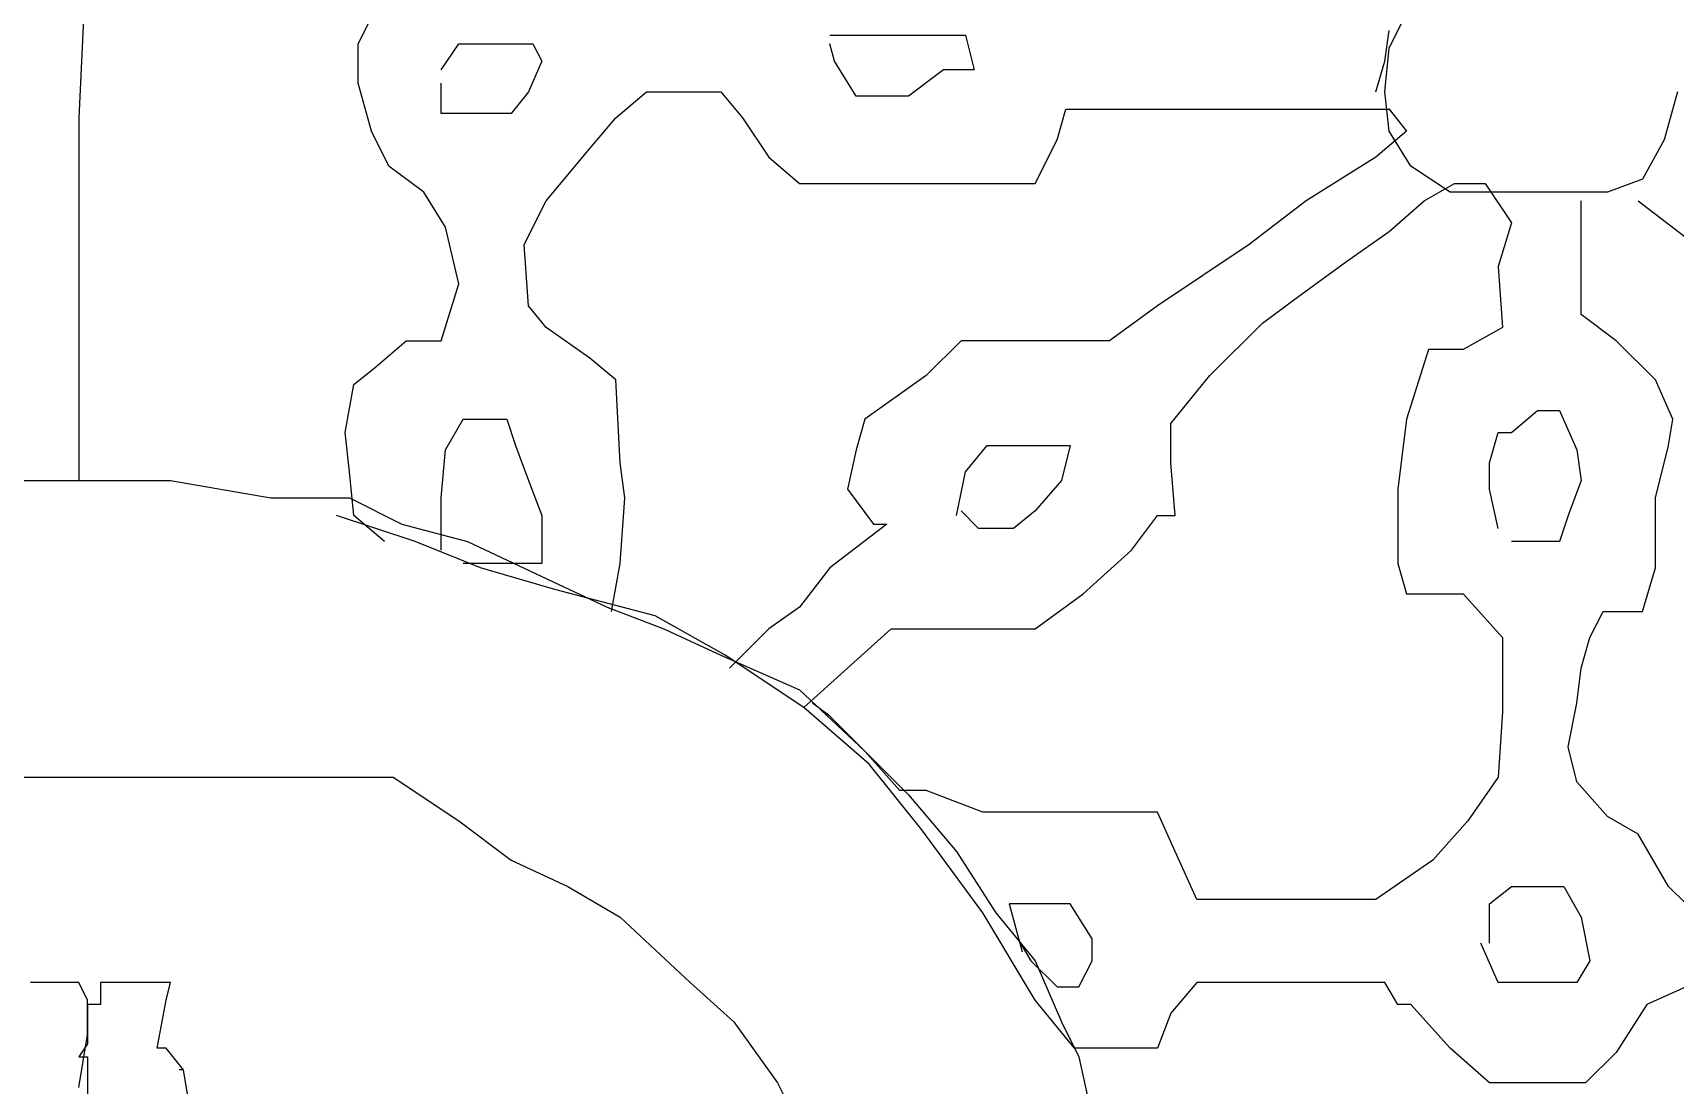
# Model space of a CAD drawing. Extents: x 747954 to 748544, y 4317181 to 4318208.
# Drawn here: x 747992.015 to 747995.775, y 4318042.795 to 4318045.205 of the extents above; entities that cross this region are included whole.
import ezdxf

# ---------------------------------------------------------------- set-up
doc = ezdxf.new("R2010")
doc.units = 0
doc.layers.get('0').update_dxf_attribs({"linetype": 'CONTINUOUS'})

msp = doc.modelspace()

# ---------------------------------------------------------------- linework, layer by layer
at = {"color": 0, "linetype": 'CONTINUOUS'}
for p, q in [((747992.14, 4318045.43), (747992.12, 4318045.01)), ((747992.14, 4318045.43), (747992.12, 4318045.01)), ((747992.76, 4318045.18), (747992.82, 4318045.3)), ((747992.76, 4318045.18), (747992.82, 4318045.3)), ((747995.12, 4318045.17), (747995.16, 4318045.25)), ((747995.12, 4318045.17), (747995.16, 4318045.25)), ((747992.76, 4318045.09), (747992.76, 4318045.18)), ((747992.76, 4318045.09), (747992.76, 4318045.18)), ((747992.95, 4318045.12), (747992.99, 4318045.18)), ((747992.95, 4318045.12), (747992.99, 4318045.18)), ((747992.99, 4318045.18), (747993.05, 4318045.18)), ((747992.99, 4318045.18), (747993.05, 4318045.18)), ((747993.05, 4318045.18), (747993.11, 4318045.18)), ((747993.05, 4318045.18), (747993.11, 4318045.18)), ((747993.11, 4318045.18), (747993.16, 4318045.18)), ((747993.11, 4318045.18), (747993.16, 4318045.18)), ((747993.16, 4318045.18), (747993.18, 4318045.14)), ((747993.16, 4318045.18), (747993.18, 4318045.14)), ((747993.84, 4318045.2), (747993.9, 4318045.2)), ((747993.84, 4318045.2), (747993.9, 4318045.2)), ((747993.85, 4318045.14), (747993.84, 4318045.18)), ((747993.85, 4318045.14), (747993.84, 4318045.18)), ((747993.9, 4318045.2), (747994, 4318045.2)), ((747993.9, 4318045.2), (747994, 4318045.2)), ((747994, 4318045.2), (747994.08, 4318045.2)), ((747994, 4318045.2), (747994.08, 4318045.2)), ((747994.08, 4318045.2), (747994.15, 4318045.2)), ((747994.08, 4318045.2), (747994.15, 4318045.2)), ((747994.15, 4318045.2), (747994.17, 4318045.12)), ((747994.15, 4318045.2), (747994.17, 4318045.12)), ((747995.11, 4318045.14), (747995.12, 4318045.21)), ((747995.11, 4318045.14), (747995.12, 4318045.21)), ((747993.18, 4318045.14), (747993.15, 4318045.07)), ((747993.18, 4318045.14), (747993.15, 4318045.07)), ((747993.9, 4318045.06), (747993.85, 4318045.14)), ((747993.9, 4318045.06), (747993.85, 4318045.14)), ((747995.09, 4318045.07), (747995.11, 4318045.14)), ((747995.09, 4318045.07), (747995.11, 4318045.14)), ((747995.11, 4318045.07), (747995.12, 4318045.17)), ((747995.11, 4318045.07), (747995.12, 4318045.17)), ((747994.1, 4318045.12), (747994.02, 4318045.06)), ((747994.1, 4318045.12), (747994.02, 4318045.06)), ((747994.17, 4318045.12), (747994.1, 4318045.12)), ((747994.17, 4318045.12), (747994.1, 4318045.12)), ((747992.79, 4318044.98), (747992.76, 4318045.09)), ((747992.79, 4318044.98), (747992.76, 4318045.09)), ((747992.95, 4318045.02), (747992.95, 4318045.09)), ((747992.95, 4318045.02), (747992.95, 4318045.09)), ((747993.15, 4318045.07), (747993.11, 4318045.02)), ((747993.15, 4318045.07), (747993.11, 4318045.02)), ((747993.35, 4318045.01), (747993.42, 4318045.07)), ((747993.35, 4318045.01), (747993.42, 4318045.07)), ((747993.42, 4318045.07), (747993.5, 4318045.07)), ((747993.42, 4318045.07), (747993.5, 4318045.07)), ((747993.5, 4318045.07), (747993.59, 4318045.07)), ((747993.5, 4318045.07), (747993.59, 4318045.07)), ((747993.59, 4318045.07), (747993.64, 4318045.01)), ((747993.59, 4318045.07), (747993.64, 4318045.01)), ((747995.12, 4318044.98), (747995.11, 4318045.07)), ((747995.12, 4318044.98), (747995.11, 4318045.07)), ((747995.78, 4318045.07), (747995.75, 4318044.96)), ((747995.78, 4318045.07), (747995.75, 4318044.96)), ((747993.94, 4318045.06), (747993.9, 4318045.06)), ((747993.94, 4318045.06), (747993.9, 4318045.06)), ((747994.02, 4318045.06), (747993.94, 4318045.06)), ((747994.02, 4318045.06), (747993.94, 4318045.06)), ((747994.36, 4318044.96), (747994.38, 4318045.03)), ((747994.36, 4318044.96), (747994.38, 4318045.03)), ((747994.38, 4318045.03), (747994.49, 4318045.03)), ((747994.38, 4318045.03), (747994.49, 4318045.03)), ((747994.49, 4318045.03), (747994.67, 4318045.03)), ((747994.49, 4318045.03), (747994.67, 4318045.03)), ((747994.67, 4318045.03), (747994.81, 4318045.03)), ((747994.67, 4318045.03), (747994.81, 4318045.03)), ((747994.81, 4318045.03), (747994.97, 4318045.03)), ((747994.81, 4318045.03), (747994.97, 4318045.03)), ((747994.97, 4318045.03), (747995.05, 4318045.03)), ((747994.97, 4318045.03), (747995.05, 4318045.03)), ((747995.05, 4318045.03), (747995.12, 4318045.03)), ((747995.05, 4318045.03), (747995.12, 4318045.03)), ((747995.12, 4318045.03), (747995.16, 4318044.98)), ((747995.12, 4318045.03), (747995.16, 4318044.98)), ((747992.12, 4318045.01), (747992.12, 4318044.56)), ((747992.12, 4318045.01), (747992.12, 4318044.56)), ((747993.01, 4318045.02), (747992.95, 4318045.02)), ((747993.01, 4318045.02), (747992.95, 4318045.02)), ((747993.06, 4318045.02), (747993.01, 4318045.02)), ((747993.06, 4318045.02), (747993.01, 4318045.02)), ((747993.11, 4318045.02), (747993.06, 4318045.02)), ((747993.11, 4318045.02), (747993.06, 4318045.02)), ((747993.29, 4318044.94), (747993.35, 4318045.01)), ((747993.29, 4318044.94), (747993.35, 4318045.01)), ((747993.64, 4318045.01), (747993.7, 4318044.92)), ((747993.64, 4318045.01), (747993.7, 4318044.92)), ((747992.83, 4318044.9), (747992.79, 4318044.98)), ((747992.83, 4318044.9), (747992.79, 4318044.98)), ((747994.31, 4318044.86), (747994.36, 4318044.96)), ((747994.31, 4318044.86), (747994.36, 4318044.96)), ((747995.16, 4318044.98), (747995.09, 4318044.92)), ((747995.16, 4318044.98), (747995.09, 4318044.92)), ((747995.17, 4318044.9), (747995.12, 4318044.98)), ((747995.17, 4318044.9), (747995.12, 4318044.98)), ((747995.75, 4318044.96), (747995.7, 4318044.87)), ((747995.75, 4318044.96), (747995.7, 4318044.87)), ((747993.19, 4318044.82), (747993.29, 4318044.94)), ((747993.19, 4318044.82), (747993.29, 4318044.94)), ((747993.7, 4318044.92), (747993.77, 4318044.86)), ((747993.7, 4318044.92), (747993.77, 4318044.86)), ((747995.09, 4318044.92), (747994.93, 4318044.82)), ((747995.09, 4318044.92), (747994.93, 4318044.82)), ((747992.91, 4318044.84), (747992.83, 4318044.9)), ((747992.91, 4318044.84), (747992.83, 4318044.9)), ((747995.26, 4318044.84), (747995.17, 4318044.9)), ((747995.26, 4318044.84), (747995.17, 4318044.9)), ((747992.96, 4318044.76), (747992.91, 4318044.84)), ((747992.96, 4318044.76), (747992.91, 4318044.84)), ((747993.77, 4318044.86), (747993.9, 4318044.86)), ((747993.77, 4318044.86), (747993.9, 4318044.86)), ((747993.9, 4318044.86), (747994.05, 4318044.86)), ((747993.9, 4318044.86), (747994.05, 4318044.86)), ((747994.05, 4318044.86), (747994.18, 4318044.86)), ((747994.05, 4318044.86), (747994.18, 4318044.86)), ((747994.18, 4318044.86), (747994.27, 4318044.86)), ((747994.18, 4318044.86), (747994.27, 4318044.86)), ((747994.27, 4318044.86), (747994.31, 4318044.86)), ((747994.27, 4318044.86), (747994.31, 4318044.86)), ((747995.2, 4318044.82), (747995.27, 4318044.86)), ((747995.2, 4318044.82), (747995.27, 4318044.86)), ((747995.38, 4318044.84), (747995.26, 4318044.84)), ((747995.38, 4318044.84), (747995.26, 4318044.84)), ((747995.27, 4318044.86), (747995.34, 4318044.86)), ((747995.27, 4318044.86), (747995.34, 4318044.86)), ((747995.34, 4318044.86), (747995.4, 4318044.77)), ((747995.34, 4318044.86), (747995.4, 4318044.77)), ((747995.46, 4318044.84), (747995.38, 4318044.84)), ((747995.46, 4318044.84), (747995.38, 4318044.84)), ((747995.53, 4318044.84), (747995.46, 4318044.84)), ((747995.53, 4318044.84), (747995.46, 4318044.84)), ((747995.62, 4318044.84), (747995.53, 4318044.84)), ((747995.62, 4318044.84), (747995.53, 4318044.84)), ((747995.7, 4318044.87), (747995.62, 4318044.84)), ((747995.7, 4318044.87), (747995.62, 4318044.84)), ((747993.14, 4318044.72), (747993.19, 4318044.82)), ((747993.14, 4318044.72), (747993.19, 4318044.82)), ((747994.93, 4318044.82), (747994.8, 4318044.72)), ((747994.93, 4318044.82), (747994.8, 4318044.72)), ((747995.12, 4318044.75), (747995.2, 4318044.82)), ((747995.12, 4318044.75), (747995.2, 4318044.82)), ((747995.56, 4318044.74), (747995.56, 4318044.82)), ((747995.56, 4318044.74), (747995.56, 4318044.82)), ((747995.69, 4318044.82), (747995.86, 4318044.69)), ((747995.69, 4318044.82), (747995.86, 4318044.69)), ((747995.4, 4318044.77), (747995.37, 4318044.67)), ((747995.4, 4318044.77), (747995.37, 4318044.67)), ((747992.99, 4318044.63), (747992.96, 4318044.76)), ((747992.99, 4318044.63), (747992.96, 4318044.76)), ((747995.02, 4318044.68), (747995.12, 4318044.75)), ((747995.02, 4318044.68), (747995.12, 4318044.75)), ((747995.56, 4318044.63), (747995.56, 4318044.74)), ((747995.56, 4318044.63), (747995.56, 4318044.74)), ((747993.15, 4318044.58), (747993.14, 4318044.72)), ((747993.15, 4318044.58), (747993.14, 4318044.72)), ((747994.8, 4318044.72), (747994.59, 4318044.58)), ((747994.8, 4318044.72), (747994.59, 4318044.58)), ((747994.91, 4318044.6), (747995.02, 4318044.68)), ((747994.91, 4318044.6), (747995.02, 4318044.68)), ((747995.37, 4318044.67), (747995.38, 4318044.53)), ((747995.37, 4318044.67), (747995.38, 4318044.53)), ((747992.95, 4318044.5), (747992.99, 4318044.63)), ((747992.95, 4318044.5), (747992.99, 4318044.63)), ((747995.56, 4318044.56), (747995.56, 4318044.63)), ((747995.56, 4318044.56), (747995.56, 4318044.63)), ((747993.19, 4318044.53), (747993.15, 4318044.58)), ((747993.19, 4318044.53), (747993.15, 4318044.58)), ((747994.59, 4318044.58), (747994.48, 4318044.5)), ((747994.59, 4318044.58), (747994.48, 4318044.5)), ((747994.83, 4318044.54), (747994.91, 4318044.6)), ((747994.83, 4318044.54), (747994.91, 4318044.6)), ((747992.12, 4318044.56), (747992.12, 4318044.31)), ((747992.12, 4318044.56), (747992.12, 4318044.31)), ((747994.71, 4318044.42), (747994.83, 4318044.54)), ((747994.71, 4318044.42), (747994.83, 4318044.54)), ((747995.64, 4318044.5), (747995.56, 4318044.56)), ((747995.64, 4318044.5), (747995.56, 4318044.56)), ((747992.8, 4318044.44), (747992.87, 4318044.5)), ((747992.8, 4318044.44), (747992.87, 4318044.5)), ((747992.87, 4318044.5), (747992.95, 4318044.5)), ((747992.87, 4318044.5), (747992.95, 4318044.5)), ((747993.29, 4318044.46), (747993.19, 4318044.53)), ((747993.29, 4318044.46), (747993.19, 4318044.53)), ((747994.14, 4318044.5), (747994.06, 4318044.42)), ((747994.14, 4318044.5), (747994.06, 4318044.42)), ((747994.24, 4318044.5), (747994.14, 4318044.5)), ((747994.24, 4318044.5), (747994.14, 4318044.5)), ((747994.31, 4318044.5), (747994.24, 4318044.5)), ((747994.31, 4318044.5), (747994.24, 4318044.5)), ((747994.42, 4318044.5), (747994.31, 4318044.5)), ((747994.42, 4318044.5), (747994.31, 4318044.5)), ((747994.48, 4318044.5), (747994.42, 4318044.5)), ((747994.48, 4318044.5), (747994.42, 4318044.5)), ((747995.38, 4318044.53), (747995.29, 4318044.48)), ((747995.38, 4318044.53), (747995.29, 4318044.48)), ((747995.73, 4318044.41), (747995.64, 4318044.5)), ((747995.73, 4318044.41), (747995.64, 4318044.5)), ((747995.21, 4318044.48), (747995.16, 4318044.32)), ((747995.21, 4318044.48), (747995.16, 4318044.32)), ((747995.29, 4318044.48), (747995.21, 4318044.48)), ((747995.29, 4318044.48), (747995.21, 4318044.48)), ((747992.75, 4318044.4), (747992.8, 4318044.44)), ((747992.75, 4318044.4), (747992.8, 4318044.44)), ((747993.35, 4318044.41), (747993.29, 4318044.46)), ((747993.35, 4318044.41), (747993.29, 4318044.46)), ((747992.73, 4318044.29), (747992.75, 4318044.4)), ((747992.73, 4318044.29), (747992.75, 4318044.4)), ((747993.36, 4318044.22), (747993.35, 4318044.41)), ((747993.36, 4318044.22), (747993.35, 4318044.41)), ((747994.06, 4318044.42), (747993.92, 4318044.32)), ((747994.06, 4318044.42), (747993.92, 4318044.32)), ((747994.62, 4318044.31), (747994.71, 4318044.42)), ((747994.62, 4318044.31), (747994.71, 4318044.42)), ((747995.77, 4318044.32), (747995.73, 4318044.41)), ((747995.77, 4318044.32), (747995.73, 4318044.41)), ((747992.96, 4318044.25), (747993, 4318044.32)), ((747992.96, 4318044.25), (747993, 4318044.32)), ((747993, 4318044.32), (747993.05, 4318044.32)), ((747993, 4318044.32), (747993.05, 4318044.32)), ((747993.05, 4318044.32), (747993.1, 4318044.32)), ((747993.05, 4318044.32), (747993.1, 4318044.32)), ((747993.1, 4318044.32), (747993.12, 4318044.26)), ((747993.1, 4318044.32), (747993.12, 4318044.26)), ((747993.92, 4318044.32), (747993.9, 4318044.25)), ((747993.92, 4318044.32), (747993.9, 4318044.25)), ((747995.16, 4318044.32), (747995.14, 4318044.16)), ((747995.16, 4318044.32), (747995.14, 4318044.16)), ((747995.4, 4318044.29), (747995.46, 4318044.34)), ((747995.4, 4318044.29), (747995.46, 4318044.34)), ((747995.46, 4318044.34), (747995.51, 4318044.34)), ((747995.46, 4318044.34), (747995.51, 4318044.34)), ((747995.51, 4318044.34), (747995.55, 4318044.25)), ((747995.51, 4318044.34), (747995.55, 4318044.25)), ((747995.76, 4318044.26), (747995.77, 4318044.32)), ((747995.76, 4318044.26), (747995.77, 4318044.32)), ((747992.12, 4318044.31), (747992.12, 4318044.18)), ((747992.12, 4318044.31), (747992.12, 4318044.18)), ((747992.74, 4318044.2), (747992.73, 4318044.29)), ((747992.74, 4318044.2), (747992.73, 4318044.29)), ((747994.62, 4318044.22), (747994.62, 4318044.31)), ((747994.62, 4318044.22), (747994.62, 4318044.31)), ((747995.35, 4318044.22), (747995.37, 4318044.29)), ((747995.35, 4318044.22), (747995.37, 4318044.29)), ((747995.37, 4318044.29), (747995.4, 4318044.29)), ((747995.37, 4318044.29), (747995.4, 4318044.29)), ((747992.95, 4318044.14), (747992.96, 4318044.25)), ((747992.95, 4318044.14), (747992.96, 4318044.25)), ((747993.12, 4318044.26), (747993.15, 4318044.18)), ((747993.12, 4318044.26), (747993.15, 4318044.18)), ((747993.9, 4318044.25), (747993.88, 4318044.16)), ((747993.9, 4318044.25), (747993.88, 4318044.16)), ((747994.15, 4318044.2), (747994.2, 4318044.26)), ((747994.15, 4318044.2), (747994.2, 4318044.26)), ((747994.2, 4318044.26), (747994.28, 4318044.26)), ((747994.2, 4318044.26), (747994.28, 4318044.26)), ((747994.28, 4318044.26), (747994.34, 4318044.26)), ((747994.28, 4318044.26), (747994.34, 4318044.26)), ((747994.34, 4318044.26), (747994.39, 4318044.26)), ((747994.34, 4318044.26), (747994.39, 4318044.26)), ((747994.39, 4318044.26), (747994.37, 4318044.18)), ((747994.39, 4318044.26), (747994.37, 4318044.18)), ((747995.55, 4318044.25), (747995.56, 4318044.18)), ((747995.55, 4318044.25), (747995.56, 4318044.18)), ((747995.73, 4318044.14), (747995.76, 4318044.26)), ((747995.73, 4318044.14), (747995.76, 4318044.26)), ((747992.75, 4318044.1), (747992.74, 4318044.2)), ((747992.75, 4318044.1), (747992.74, 4318044.2)), ((747993.37, 4318044.14), (747993.36, 4318044.22)), ((747993.37, 4318044.14), (747993.36, 4318044.22)), ((747994.13, 4318044.1), (747994.15, 4318044.2)), ((747994.13, 4318044.1), (747994.15, 4318044.2)), ((747994.63, 4318044.1), (747994.62, 4318044.22)), ((747994.63, 4318044.1), (747994.62, 4318044.22)), ((747995.35, 4318044.16), (747995.35, 4318044.22)), ((747995.35, 4318044.16), (747995.35, 4318044.22)), ((747991.92, 4318044.18), (747992.06, 4318044.18)), ((747991.92, 4318044.18), (747992.06, 4318044.18)), ((747992.06, 4318044.18), (747992.14, 4318044.18)), ((747992.06, 4318044.18), (747992.14, 4318044.18)), ((747992.14, 4318044.18), (747992.33, 4318044.18)), ((747992.14, 4318044.18), (747992.33, 4318044.18)), ((747992.33, 4318044.18), (747992.56, 4318044.14)), ((747992.33, 4318044.18), (747992.56, 4318044.14)), ((747993.15, 4318044.18), (747993.18, 4318044.1)), ((747993.15, 4318044.18), (747993.18, 4318044.1)), ((747994.37, 4318044.18), (747994.31, 4318044.11)), ((747994.37, 4318044.18), (747994.31, 4318044.11)), ((747995.56, 4318044.18), (747995.53, 4318044.1)), ((747995.56, 4318044.18), (747995.53, 4318044.1)), ((747992.56, 4318044.14), (747992.74, 4318044.14)), ((747992.56, 4318044.14), (747992.74, 4318044.14)), ((747992.74, 4318044.14), (747992.86, 4318044.08)), ((747992.74, 4318044.14), (747992.86, 4318044.08)), ((747992.95, 4318044.02), (747992.95, 4318044.14)), ((747992.95, 4318044.02), (747992.95, 4318044.14)), ((747993.36, 4318043.99), (747993.37, 4318044.14)), ((747993.36, 4318043.99), (747993.37, 4318044.14)), ((747993.88, 4318044.16), (747993.94, 4318044.08)), ((747993.88, 4318044.16), (747993.94, 4318044.08)), ((747995.14, 4318044.16), (747995.14, 4318043.99)), ((747995.14, 4318044.16), (747995.14, 4318043.99)), ((747995.37, 4318044.07), (747995.35, 4318044.16)), ((747995.37, 4318044.07), (747995.35, 4318044.16)), ((747995.73, 4318043.98), (747995.73, 4318044.14)), ((747995.73, 4318043.98), (747995.73, 4318044.14)), ((747992.89, 4318044.04), (747992.71, 4318044.1)), ((747992.89, 4318044.04), (747992.71, 4318044.1)), ((747992.82, 4318044.04), (747992.75, 4318044.1)), ((747992.82, 4318044.04), (747992.75, 4318044.1)), ((747993.18, 4318044.1), (747993.18, 4318043.99)), ((747993.18, 4318044.1), (747993.18, 4318043.99)), ((747994.18, 4318044.07), (747994.14, 4318044.11)), ((747994.18, 4318044.07), (747994.14, 4318044.11)), ((747994.31, 4318044.11), (747994.26, 4318044.07)), ((747994.31, 4318044.11), (747994.26, 4318044.07)), ((747994.53, 4318044.02), (747994.59, 4318044.1)), ((747994.53, 4318044.02), (747994.59, 4318044.1)), ((747994.59, 4318044.1), (747994.63, 4318044.1)), ((747994.59, 4318044.1), (747994.63, 4318044.1)), ((747995.53, 4318044.1), (747995.51, 4318044.04)), ((747995.53, 4318044.1), (747995.51, 4318044.04)), ((747992.86, 4318044.08), (747993.01, 4318044.04)), ((747992.86, 4318044.08), (747993.01, 4318044.04)), ((747993.97, 4318044.08), (747993.84, 4318043.98)), ((747993.97, 4318044.08), (747993.84, 4318043.98)), ((747993.94, 4318044.08), (747993.97, 4318044.08)), ((747993.94, 4318044.08), (747993.97, 4318044.08)), ((747994.2, 4318044.07), (747994.18, 4318044.07)), ((747994.2, 4318044.07), (747994.18, 4318044.07)), ((747994.26, 4318044.07), (747994.2, 4318044.07)), ((747994.26, 4318044.07), (747994.2, 4318044.07)), ((747993.04, 4318043.98), (747992.89, 4318044.04)), ((747993.04, 4318043.98), (747992.89, 4318044.04)), ((747993.01, 4318044.04), (747993.18, 4318043.96)), ((747993.01, 4318044.04), (747993.18, 4318043.96)), ((747994.42, 4318043.92), (747994.53, 4318044.02)), ((747994.42, 4318043.92), (747994.53, 4318044.02)), ((747995.46, 4318044.04), (747995.4, 4318044.04)), ((747995.46, 4318044.04), (747995.4, 4318044.04)), ((747995.51, 4318044.04), (747995.46, 4318044.04)), ((747995.51, 4318044.04), (747995.46, 4318044.04)), ((747993.09, 4318043.99), (747993, 4318043.99)), ((747993.09, 4318043.99), (747993, 4318043.99)), ((747993.21, 4318043.93), (747993.04, 4318043.98)), ((747993.21, 4318043.93), (747993.04, 4318043.98)), ((747993.13, 4318043.99), (747993.09, 4318043.99)), ((747993.13, 4318043.99), (747993.09, 4318043.99)), ((747993.18, 4318043.99), (747993.13, 4318043.99)), ((747993.18, 4318043.99), (747993.13, 4318043.99)), ((747993.34, 4318043.88), (747993.36, 4318043.99)), ((747993.34, 4318043.88), (747993.36, 4318043.99)), ((747993.84, 4318043.98), (747993.77, 4318043.89)), ((747993.84, 4318043.98), (747993.77, 4318043.89)), ((747995.14, 4318043.99), (747995.16, 4318043.92)), ((747995.14, 4318043.99), (747995.16, 4318043.92)), ((747995.7, 4318043.88), (747995.73, 4318043.98)), ((747995.7, 4318043.88), (747995.73, 4318043.98)), ((747993.18, 4318043.96), (747993.33, 4318043.89)), ((747993.18, 4318043.96), (747993.33, 4318043.89)), ((747993.44, 4318043.87), (747993.21, 4318043.93)), ((747993.44, 4318043.87), (747993.21, 4318043.93)), ((747994.31, 4318043.84), (747994.42, 4318043.92)), ((747994.31, 4318043.84), (747994.42, 4318043.92)), ((747995.16, 4318043.92), (747995.2, 4318043.92)), ((747995.16, 4318043.92), (747995.2, 4318043.92)), ((747995.2, 4318043.92), (747995.29, 4318043.92)), ((747995.2, 4318043.92), (747995.29, 4318043.92)), ((747995.29, 4318043.92), (747995.38, 4318043.82)), ((747995.29, 4318043.92), (747995.38, 4318043.82)), ((747993.33, 4318043.89), (747993.46, 4318043.84)), ((747993.33, 4318043.89), (747993.46, 4318043.84)), ((747993.6, 4318043.78), (747993.44, 4318043.87)), ((747993.6, 4318043.78), (747993.44, 4318043.87)), ((747993.77, 4318043.89), (747993.7, 4318043.84)), ((747993.77, 4318043.89), (747993.7, 4318043.84)), ((747995.58, 4318043.82), (747995.61, 4318043.88)), ((747995.58, 4318043.82), (747995.61, 4318043.88)), ((747995.61, 4318043.88), (747995.7, 4318043.88)), ((747995.61, 4318043.88), (747995.7, 4318043.88)), ((747993.46, 4318043.84), (747993.59, 4318043.78)), ((747993.46, 4318043.84), (747993.59, 4318043.78)), ((747993.7, 4318043.84), (747993.61, 4318043.75)), ((747993.7, 4318043.84), (747993.61, 4318043.75)), ((747993.88, 4318043.75), (747993.98, 4318043.84)), ((747993.88, 4318043.75), (747993.98, 4318043.84)), ((747993.98, 4318043.84), (747994, 4318043.84)), ((747993.98, 4318043.84), (747994, 4318043.84)), ((747994, 4318043.84), (747994.11, 4318043.84)), ((747994, 4318043.84), (747994.11, 4318043.84)), ((747994.11, 4318043.84), (747994.17, 4318043.84)), ((747994.11, 4318043.84), (747994.17, 4318043.84)), ((747994.17, 4318043.84), (747994.31, 4318043.84)), ((747994.17, 4318043.84), (747994.31, 4318043.84)), ((747995.38, 4318043.82), (747995.38, 4318043.65)), ((747995.38, 4318043.82), (747995.38, 4318043.65)), ((747995.56, 4318043.75), (747995.58, 4318043.82)), ((747995.56, 4318043.75), (747995.58, 4318043.82)), ((747993.59, 4318043.78), (747993.77, 4318043.7)), ((747993.59, 4318043.78), (747993.77, 4318043.7)), ((747993.78, 4318043.66), (747993.6, 4318043.78)), ((747993.78, 4318043.66), (747993.6, 4318043.78)), ((747993.78, 4318043.66), (747993.88, 4318043.75)), ((747993.78, 4318043.66), (747993.88, 4318043.75)), ((747995.55, 4318043.67), (747995.56, 4318043.75)), ((747995.55, 4318043.67), (747995.56, 4318043.75)), ((747993.77, 4318043.7), (747993.92, 4318043.56)), ((747993.77, 4318043.7), (747993.92, 4318043.56)), ((747993.93, 4318043.53), (747993.78, 4318043.66)), ((747993.93, 4318043.53), (747993.78, 4318043.66)), ((747993.84, 4318043.64), (747993.8, 4318043.67)), ((747993.84, 4318043.64), (747993.8, 4318043.67)), ((747993.92, 4318043.56), (747993.84, 4318043.64)), ((747993.92, 4318043.56), (747993.84, 4318043.64)), ((747995.38, 4318043.65), (747995.37, 4318043.5)), ((747995.38, 4318043.65), (747995.37, 4318043.5)), ((747995.53, 4318043.57), (747995.55, 4318043.67)), ((747995.53, 4318043.57), (747995.55, 4318043.67)), ((747993.92, 4318043.56), (747994.02, 4318043.46)), ((747994, 4318043.47), (747993.92, 4318043.56)), ((747993.92, 4318043.56), (747994.02, 4318043.46)), ((747994, 4318043.47), (747993.92, 4318043.56)), ((747995.55, 4318043.49), (747995.53, 4318043.57)), ((747995.55, 4318043.49), (747995.53, 4318043.57)), ((747994.05, 4318043.38), (747993.93, 4318043.53)), ((747994.05, 4318043.38), (747993.93, 4318043.53)), ((747991.81, 4318043.5), (747992.02, 4318043.5)), ((747991.81, 4318043.5), (747992.02, 4318043.5)), ((747992.02, 4318043.5), (747992.22, 4318043.5)), ((747992.02, 4318043.5), (747992.22, 4318043.5)), ((747992.22, 4318043.5), (747992.46, 4318043.5)), ((747992.22, 4318043.5), (747992.46, 4318043.5)), ((747992.46, 4318043.5), (747992.65, 4318043.5)), ((747992.46, 4318043.5), (747992.65, 4318043.5)), ((747992.65, 4318043.5), (747992.84, 4318043.5)), ((747992.65, 4318043.5), (747992.84, 4318043.5)), ((747992.84, 4318043.5), (747992.99, 4318043.4)), ((747992.84, 4318043.5), (747992.99, 4318043.4)), ((747995.37, 4318043.5), (747995.3, 4318043.4)), ((747995.37, 4318043.5), (747995.3, 4318043.4)), ((747995.62, 4318043.41), (747995.55, 4318043.49)), ((747995.62, 4318043.41), (747995.55, 4318043.49)), ((747994.06, 4318043.47), (747994, 4318043.47)), ((747994.06, 4318043.47), (747994, 4318043.47)), ((747994.02, 4318043.46), (747994.13, 4318043.33)), ((747994.02, 4318043.46), (747994.13, 4318043.33)), ((747994.19, 4318043.42), (747994.06, 4318043.47)), ((747994.19, 4318043.42), (747994.06, 4318043.47)), ((747994.31, 4318043.42), (747994.19, 4318043.42)), ((747994.31, 4318043.42), (747994.19, 4318043.42)), ((747994.44, 4318043.42), (747994.31, 4318043.42)), ((747994.44, 4318043.42), (747994.31, 4318043.42)), ((747994.59, 4318043.42), (747994.44, 4318043.42)), ((747994.59, 4318043.42), (747994.44, 4318043.42)), ((747994.63, 4318043.33), (747994.59, 4318043.42)), ((747994.63, 4318043.33), (747994.59, 4318043.42)), ((747995.69, 4318043.37), (747995.62, 4318043.41)), ((747995.69, 4318043.37), (747995.62, 4318043.41)), ((747992.99, 4318043.4), (747993.11, 4318043.31)), ((747992.99, 4318043.4), (747993.11, 4318043.31)), ((747994.19, 4318043.19), (747994.05, 4318043.38)), ((747994.19, 4318043.19), (747994.05, 4318043.38)), ((747995.3, 4318043.4), (747995.22, 4318043.31)), ((747995.3, 4318043.4), (747995.22, 4318043.31)), ((747995.76, 4318043.25), (747995.69, 4318043.37)), ((747995.76, 4318043.25), (747995.69, 4318043.37)), ((747993.11, 4318043.31), (747993.24, 4318043.25)), ((747993.11, 4318043.31), (747993.24, 4318043.25)), ((747994.13, 4318043.33), (747994.22, 4318043.19)), ((747994.13, 4318043.33), (747994.22, 4318043.19)), ((747994.68, 4318043.22), (747994.63, 4318043.33)), ((747994.68, 4318043.22), (747994.63, 4318043.33)), ((747995.22, 4318043.31), (747995.09, 4318043.22)), ((747995.22, 4318043.31), (747995.09, 4318043.22)), ((747993.24, 4318043.25), (747993.36, 4318043.18)), ((747993.24, 4318043.25), (747993.36, 4318043.18)), ((747995.35, 4318043.21), (747995.4, 4318043.25)), ((747995.35, 4318043.21), (747995.4, 4318043.25)), ((747995.4, 4318043.25), (747995.48, 4318043.25)), ((747995.4, 4318043.25), (747995.48, 4318043.25)), ((747995.48, 4318043.25), (747995.52, 4318043.25)), ((747995.48, 4318043.25), (747995.52, 4318043.25)), ((747995.52, 4318043.25), (747995.56, 4318043.18)), ((747995.52, 4318043.25), (747995.56, 4318043.18)), ((747995.8, 4318043.21), (747995.76, 4318043.25)), ((747995.8, 4318043.21), (747995.76, 4318043.25)), ((747994.31, 4318042.99), (747994.19, 4318043.19)), ((747994.31, 4318042.99), (747994.19, 4318043.19)), ((747994.22, 4318043.19), (747994.31, 4318043.08)), ((747994.22, 4318043.19), (747994.31, 4318043.08)), ((747994.28, 4318043.21), (747994.25, 4318043.21)), ((747994.25, 4318043.21), (747994.28, 4318043.1)), ((747994.28, 4318043.21), (747994.25, 4318043.21)), ((747994.25, 4318043.21), (747994.28, 4318043.1)), ((747994.33, 4318043.21), (747994.28, 4318043.21)), ((747994.33, 4318043.21), (747994.28, 4318043.21)), ((747994.39, 4318043.21), (747994.33, 4318043.21)), ((747994.39, 4318043.21), (747994.33, 4318043.21)), ((747994.44, 4318043.13), (747994.39, 4318043.21)), ((747994.44, 4318043.13), (747994.39, 4318043.21)), ((747994.81, 4318043.22), (747994.68, 4318043.22)), ((747994.81, 4318043.22), (747994.68, 4318043.22)), ((747994.93, 4318043.22), (747994.81, 4318043.22)), ((747994.93, 4318043.22), (747994.81, 4318043.22)), ((747995.09, 4318043.22), (747994.93, 4318043.22)), ((747995.09, 4318043.22), (747994.93, 4318043.22)), ((747995.35, 4318043.12), (747995.35, 4318043.21)), ((747995.35, 4318043.12), (747995.35, 4318043.21)), ((747993.36, 4318043.18), (747993.52, 4318043.03)), ((747993.36, 4318043.18), (747993.52, 4318043.03)), ((747995.56, 4318043.18), (747995.58, 4318043.08)), ((747995.56, 4318043.18), (747995.58, 4318043.08)), ((747994.27, 4318043.13), (747994.3, 4318043.08)), ((747994.27, 4318043.13), (747994.3, 4318043.08)), ((747994.44, 4318043.08), (747994.44, 4318043.13)), ((747994.44, 4318043.08), (747994.44, 4318043.13)), ((747995.37, 4318043.03), (747995.33, 4318043.12)), ((747995.37, 4318043.03), (747995.33, 4318043.12)), ((747994.3, 4318043.08), (747994.36, 4318043.02)), ((747994.3, 4318043.08), (747994.36, 4318043.02)), ((747994.31, 4318043.08), (747994.37, 4318042.94)), ((747994.31, 4318043.08), (747994.37, 4318042.94)), ((747994.41, 4318043.02), (747994.44, 4318043.08)), ((747994.41, 4318043.02), (747994.44, 4318043.08)), ((747995.58, 4318043.08), (747995.55, 4318043.03)), ((747995.58, 4318043.08), (747995.55, 4318043.03)), ((747992.04, 4318043.03), (747992.01, 4318043.03)), ((747992.04, 4318043.03), (747992.01, 4318043.03)), ((747992.08, 4318043.03), (747992.04, 4318043.03)), ((747992.08, 4318043.03), (747992.04, 4318043.03)), ((747992.12, 4318043.03), (747992.08, 4318043.03)), ((747992.12, 4318043.03), (747992.08, 4318043.03)), ((747992.14, 4318042.99), (747992.12, 4318043.03)), ((747992.14, 4318042.99), (747992.12, 4318043.03)), ((747992.22, 4318043.03), (747992.17, 4318043.03)), ((747992.17, 4318043.03), (747992.17, 4318042.98)), ((747992.22, 4318043.03), (747992.17, 4318043.03)), ((747992.17, 4318043.03), (747992.17, 4318042.98)), ((747992.25, 4318043.03), (747992.22, 4318043.03)), ((747992.25, 4318043.03), (747992.22, 4318043.03)), ((747992.28, 4318043.03), (747992.25, 4318043.03)), ((747992.28, 4318043.03), (747992.25, 4318043.03)), ((747992.31, 4318043.03), (747992.28, 4318043.03)), ((747992.31, 4318043.03), (747992.28, 4318043.03)), ((747992.33, 4318043.03), (747992.31, 4318043.03)), ((747992.33, 4318043.03), (747992.31, 4318043.03)), ((747992.32, 4318042.99), (747992.33, 4318043.03)), ((747992.32, 4318042.99), (747992.33, 4318043.03)), ((747993.52, 4318043.03), (747993.62, 4318042.94)), ((747993.52, 4318043.03), (747993.62, 4318042.94)), ((747994.36, 4318043.02), (747994.41, 4318043.02)), ((747994.36, 4318043.02), (747994.41, 4318043.02)), ((747994.68, 4318043.03), (747994.62, 4318042.96)), ((747994.68, 4318043.03), (747994.62, 4318042.96)), ((747994.77, 4318043.03), (747994.68, 4318043.03)), ((747994.77, 4318043.03), (747994.68, 4318043.03)), ((747994.84, 4318043.03), (747994.77, 4318043.03)), ((747994.84, 4318043.03), (747994.77, 4318043.03)), ((747995.11, 4318043.03), (747994.84, 4318043.03)), ((747995.11, 4318043.03), (747994.84, 4318043.03)), ((747995.14, 4318042.98), (747995.11, 4318043.03)), ((747995.14, 4318042.98), (747995.11, 4318043.03)), ((747995.4, 4318043.03), (747995.37, 4318043.03)), ((747995.4, 4318043.03), (747995.37, 4318043.03)), ((747995.46, 4318043.03), (747995.4, 4318043.03)), ((747995.46, 4318043.03), (747995.4, 4318043.03)), ((747995.51, 4318043.03), (747995.46, 4318043.03)), ((747995.51, 4318043.03), (747995.46, 4318043.03)), ((747995.55, 4318043.03), (747995.51, 4318043.03)), ((747995.55, 4318043.03), (747995.51, 4318043.03)), ((747995.8, 4318043.02), (747995.71, 4318042.98)), ((747995.8, 4318043.02), (747995.71, 4318042.98)), ((747992.14, 4318042.91), (747992.14, 4318042.99)), ((747992.14, 4318042.91), (747992.14, 4318042.99)), ((747992.17, 4318042.98), (747992.14, 4318042.98)), ((747992.14, 4318042.98), (747992.14, 4318042.89)), ((747992.17, 4318042.98), (747992.14, 4318042.98)), ((747992.14, 4318042.98), (747992.14, 4318042.89)), ((747992.3, 4318042.88), (747992.32, 4318042.99)), ((747992.3, 4318042.88), (747992.32, 4318042.99)), ((747994.4, 4318042.88), (747994.31, 4318042.99)), ((747994.4, 4318042.88), (747994.31, 4318042.99)), ((747994.62, 4318042.96), (747994.59, 4318042.88)), ((747994.62, 4318042.96), (747994.59, 4318042.88)), ((747995.17, 4318042.98), (747995.14, 4318042.98)), ((747995.17, 4318042.98), (747995.14, 4318042.98)), ((747995.26, 4318042.88), (747995.17, 4318042.98)), ((747995.26, 4318042.88), (747995.17, 4318042.98)), ((747995.71, 4318042.98), (747995.64, 4318042.87)), ((747995.71, 4318042.98), (747995.64, 4318042.87)), ((747993.62, 4318042.94), (747993.72, 4318042.8)), ((747993.62, 4318042.94), (747993.72, 4318042.8)), ((747994.37, 4318042.94), (747994.41, 4318042.86)), ((747994.37, 4318042.94), (747994.41, 4318042.86)), ((747992.12, 4318042.79), (747992.14, 4318042.91)), ((747992.12, 4318042.79), (747992.14, 4318042.91)), ((747992.14, 4318042.89), (747992.12, 4318042.86)), ((747992.14, 4318042.89), (747992.12, 4318042.86)), ((747992.12, 4318042.86), (747992.14, 4318042.86)), ((747992.12, 4318042.86), (747992.14, 4318042.86)), ((747992.14, 4318042.86), (747992.14, 4318042.77)), ((747992.14, 4318042.86), (747992.14, 4318042.77)), ((747992.32, 4318042.88), (747992.3, 4318042.88)), ((747992.32, 4318042.88), (747992.3, 4318042.88)), ((747992.36, 4318042.83), (747992.32, 4318042.88)), ((747992.36, 4318042.83), (747992.32, 4318042.88)), ((747994.51, 4318042.88), (747994.4, 4318042.88)), ((747994.51, 4318042.88), (747994.4, 4318042.88)), ((747994.41, 4318042.86), (747994.44, 4318042.72)), ((747994.41, 4318042.86), (747994.44, 4318042.72)), ((747994.59, 4318042.88), (747994.51, 4318042.88)), ((747994.59, 4318042.88), (747994.51, 4318042.88)), ((747995.35, 4318042.8), (747995.26, 4318042.88)), ((747995.35, 4318042.8), (747995.26, 4318042.88)), ((747995.64, 4318042.87), (747995.57, 4318042.8)), ((747995.64, 4318042.87), (747995.57, 4318042.8)), ((747992.36, 4318042.83), (747992.35, 4318042.83)), ((747992.36, 4318042.83), (747992.35, 4318042.83)), ((747992.37, 4318042.77), (747992.36, 4318042.83)), ((747992.37, 4318042.77), (747992.36, 4318042.83)), ((747993.72, 4318042.8), (747993.78, 4318042.68)), ((747993.72, 4318042.8), (747993.78, 4318042.68)), ((747995.44, 4318042.8), (747995.35, 4318042.8)), ((747995.44, 4318042.8), (747995.35, 4318042.8)), ((747995.57, 4318042.8), (747995.44, 4318042.8)), ((747995.57, 4318042.8), (747995.44, 4318042.8))]:
    msp.add_line(p, q, dxfattribs=at)
msp.add_point((747995.12, 4318045.03), dxfattribs=at)
msp.add_point((747995.12, 4318045.03), dxfattribs=at)

# ---------------------------------------------------------------- meshes
mesh = msp.add_polyface(dxfattribs=at)
corners = [(747954.5, 4317181), (747954.5, 4317181), (747954.5, 4317371.9618), (748262.5, 4317181), (747954.5, 4317546.4935), (748544, 4317181), (747954.5, 4318207.5), (748544, 4317842.0065), (748544, 4318207.5)]
mesh.append_faces([[corners[k] for k in face] for face in [(0, 1, 3, 2), (2, 3, 5, 4), (4, 5, 7, 6), (6, 7, 8, 8)]], dxfattribs={"vtx0": -1, "vtx2": -1, "color": 0})
mesh = msp.add_polyface(dxfattribs=at)
corners = [(747964.5, 4318021), (747964.5, 4318021), (747964.5, 4318195.2713), (748245.58, 4318021), (747964.5, 4318201.5), (748245.58, 4318027.2287), (748245.58, 4318201.5)]
mesh.append_faces([[corners[k] for k in face] for face in [(0, 1, 3, 2), (2, 3, 5, 4), (4, 5, 6, 6)]], dxfattribs={"vtx0": -1, "vtx2": -1, "color": 0})

doc.saveas('drawing.dxf')
